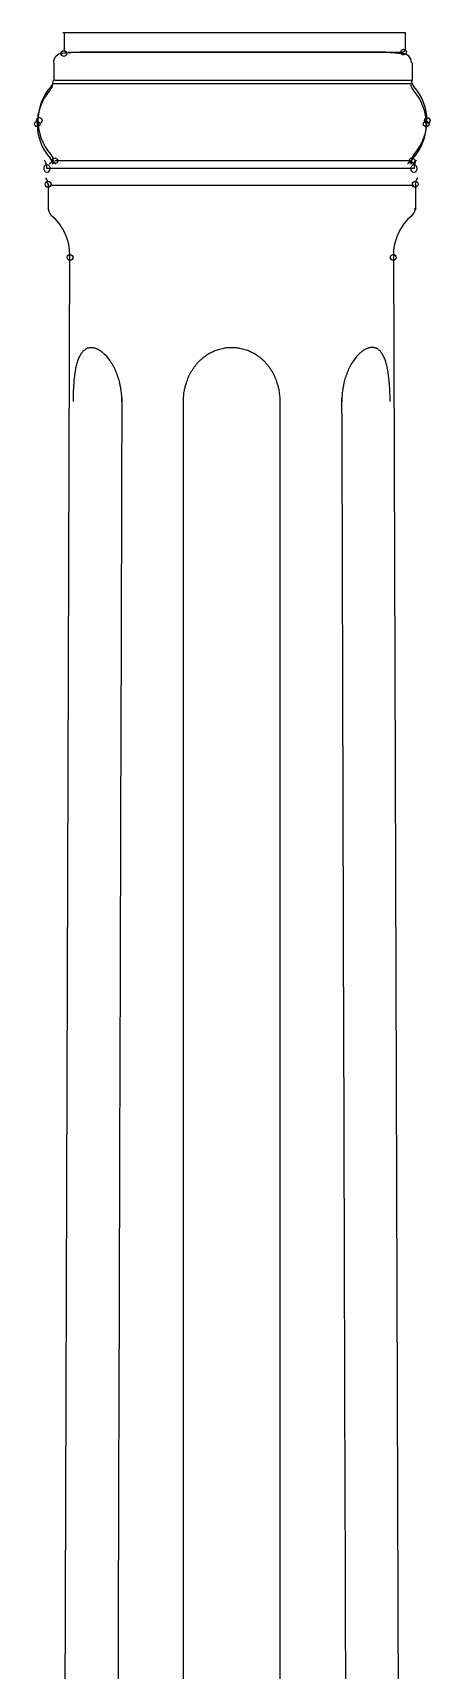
# Model space of a CAD drawing. Extents: x 0 to 225, y 0 to 465.
# Drawn here: x 87.5 to 99.8, y 363.1 to 413.4 of the extents above; entities that cross this region are included whole.
import ezdxf

# ---------------------------------------------------------------- set-up
doc = ezdxf.new("R2010")
doc.units = 0
doc.layers.add('LIVELLO_1', color=160, linetype='Continuous')

# ---------------------------------------------------------------- blocks, each defined once
blk = doc.blocks.new('AI9-BLK1')
at = {"layer": 'LIVELLO_1', "color": 7}
for p, q in [((-13.48, 180.983), (-24.017, 180.983)), ((-23.974, 180.981), (-23.974, 180.484)), ((-13.48, 180.486), (-13.48, 180.983)), ((-23.493, 180.387), (-24.013, 180.341)), ((-23.849, 180.389), (-13.562, 180.389)), ((-14.077, 180.387), (-23.493, 180.387)), ((-14.4, 180.387), (-23.063, 180.387)), ((-14.077, 180.387), (-13.562, 180.341)), ((-24.293, 180.056), (-24.293, 179.515)), ((-13.278, 180.056), (-13.278, 179.515)), ((-13.319, 179.412), (-24.324, 179.412)), ((-13.286, 179.518), (-24.259, 179.518)), ((-13.22, 176.808), (-24.503, 176.808)), ((-13.286, 177.048), (-24.259, 177.048)), ((-24.464, 176.329), (-24.464, 175.535)), ((-13.23, 176.283), (-24.416, 176.283)), ((-13.179, 176.329), (-13.179, 175.535)), ((-24.222, 46.625), (-23.795, 174.224)), ((-13.853, 174.224), (-13.426, 46.625))]:
    blk.add_line(p, q, dxfattribs=at)
for centre, radius in [((-24.733, 178.286), 0.086), ((-12.811, 178.286), 0.0855), ((-24.259, 177.048), 0.086), ((-13.284, 177.048), 0.0854)]:
    blk.add_circle(centre, radius, dxfattribs=at)
for centre, major_axis, ratio in [((-23.98, 180.343), (-0.001, -0.0884), 0.986287), ((-13.538, 180.389), (0.0033, -0.086), 0.987261), ((-24.799, 178.176), (0.0849, 0), 0.987905), ((-12.844, 178.176), (0.0872, 0), 0.962524), ((-24.5, 176.808), (-0.002, -0.119), 0.758537), ((-13.222, 176.808), (0.002, -0.119), 0.759269), ((-24.463, 176.325), (-0.0011, -0.0927), 0.963684), ((-13.184, 176.325), (0.0028, -0.0927), 0.946581), ((-23.79, 174.076), (-0.0034, -0.0903), 0.989737), ((-13.858, 174.076), (0.0022, -0.0903), 0.977775)]:
    blk.add_ellipse(centre, major_axis=major_axis, ratio=ratio, dxfattribs=at)
for points in [[(-24.021, 180.345), (-24.177, 180.345), (-24.302, 180.224), (-24.302, 180.06)], [(-23.983, 180.486), (-23.983, 180.431), (-23.942, 180.391), (-23.89, 180.391)], [(-13.3, 180.06), (-13.3, 180.224), (-13.424, 180.345), (-13.584, 180.345)], [(-13.575, 180.391), (-13.524, 180.391), (-13.48, 180.431), (-13.48, 180.486)], [(-24.374, 179.332), (-24.914, 178.732), (-24.914, 177.83), (-24.374, 177.234)], [(-24.397, 179.226), (-24.351, 179.275), (-24.324, 179.343), (-24.324, 179.412)], [(-24.374, 179.332), (-24.326, 179.385), (-24.302, 179.454), (-24.302, 179.52)], [(-13.319, 179.412), (-13.319, 179.343), (-13.295, 179.275), (-13.246, 179.226)], [(-13.3, 179.52), (-13.3, 179.454), (-13.274, 179.385), (-13.225, 179.332)], [(-13.225, 177.234), (-12.692, 177.83), (-12.692, 178.732), (-13.225, 179.332)], [(-24.397, 179.226), (-24.936, 178.624), (-24.936, 177.721), (-24.397, 177.126)], [(-13.246, 177.126), (-12.713, 177.721), (-12.713, 178.624), (-13.246, 179.226)], [(-24.302, 177.048), (-24.302, 177.117), (-24.326, 177.183), (-24.374, 177.234)], [(-13.225, 177.234), (-13.274, 177.183), (-13.3, 177.117), (-13.3, 177.048)], [(-24.503, 176.808), (-24.503, 176.905), (-24.528, 176.993), (-24.578, 177.066)], [(-24.324, 176.94), (-24.324, 177.009), (-24.351, 177.075), (-24.397, 177.126)], [(-13.246, 177.126), (-13.295, 177.075), (-13.319, 177.009), (-13.319, 176.94)], [(-13.151, 177.066), (-13.198, 176.993), (-13.22, 176.905), (-13.22, 176.808)], [(-24.464, 176.322), (-24.464, 176.393), (-24.492, 176.464), (-24.537, 176.519)], [(-13.11, 176.519), (-13.157, 176.464), (-13.181, 176.393), (-13.181, 176.322)], [(-24.464, 175.594), (-24.464, 175.502), (-24.423, 175.415), (-24.356, 175.358)], [(-23.793, 174.129), (-23.793, 174.603), (-24.001, 175.058), (-24.356, 175.358)], [(-13.291, 175.358), (-13.647, 175.058), (-13.856, 174.603), (-13.856, 174.129)], [(-13.291, 175.358), (-13.222, 175.415), (-13.181, 175.502), (-13.181, 175.594)]]:
    blk.add_open_spline(points, degree=3, dxfattribs=at)
for points, knots in [([(-24.412, 176.94), (-24.412, 176.984), (-24.374, 177.024), (-24.324, 177.024), (-24.279, 177.024), (-24.238, 176.984), (-24.238, 176.94)], [0, 0, 0, 0, 1, 1, 1, 2, 2, 2, 2]), ([(-13.406, 176.94), (-13.406, 176.984), (-13.365, 177.024), (-13.319, 177.024), (-13.27, 177.024), (-13.235, 176.984), (-13.235, 176.94)], [0, 0, 0, 0, 1, 1, 1, 2, 2, 2, 2]), ([(-23.689, 169.647), (-23.689, 169.647), (-23.689, 169.833), (-23.689, 169.833), (-23.687, 169.89), (-23.685, 169.948), (-23.681, 170), (-23.677, 170.051), (-23.677, 170.087), (-23.673, 170.131), (-23.673, 170.175), (-23.666, 170.212), (-23.662, 170.256), (-23.662, 170.283), (-23.657, 170.316), (-23.655, 170.343), (-23.653, 170.371), (-23.651, 170.4), (-23.644, 170.429), (-23.642, 170.457), (-23.64, 170.482), (-23.635, 170.512), (-23.628, 170.539), (-23.623, 170.568), (-23.621, 170.599), (-23.614, 170.627), (-23.612, 170.647), (-23.608, 170.676), (-23.601, 170.7), (-23.597, 170.727), (-23.59, 170.755), (-23.582, 170.775), (-23.576, 170.799), (-23.569, 170.824), (-23.563, 170.846), (-23.558, 170.87), (-23.549, 170.894), (-23.541, 170.916), (-23.535, 170.934), (-23.528, 170.952), (-23.517, 170.969), (-23.515, 170.991), (-23.504, 171.011), (-23.497, 171.029), (-23.485, 171.042), (-23.479, 171.057), (-23.47, 171.075), (-23.461, 171.093), (-23.452, 171.11), (-23.446, 171.122), (-23.436, 171.13), (-23.425, 171.146), (-23.418, 171.161), (-23.409, 171.174), (-23.398, 171.183), (-23.388, 171.194), (-23.379, 171.203), (-23.37, 171.212), (-23.359, 171.221), (-23.347, 171.232), (-23.336, 171.238), (-23.325, 171.245), (-23.314, 171.252), (-23.31, 171.261), (-23.296, 171.269), (-23.285, 171.276), (-23.274, 171.276), (-23.265, 171.283), (-23.252, 171.289), (-23.241, 171.294), (-23.23, 171.294), (-23.217, 171.3), (-23.205, 171.3), (-23.196, 171.305), (-23.185, 171.305), (-23.174, 171.305), (-23.163, 171.307), (-23.149, 171.307), (-23.136, 171.307), (-23.125, 171.307), (-23.112, 171.307), (-23.101, 171.305), (-23.086, 171.305), (-23.075, 171.305), (-23.063, 171.3), (-23.05, 171.296), (-23.036, 171.294), (-23.025, 171.289), (-23.011, 171.285), (-22.998, 171.283), (-22.987, 171.276), (-22.968, 171.272), (-22.957, 171.267), (-22.944, 171.261), (-22.933, 171.252), (-22.92, 171.245), (-22.903, 171.234), (-22.896, 171.232), (-22.875, 171.219), (-22.866, 171.212), (-22.849, 171.203), (-22.84, 171.188), (-22.825, 171.183), (-22.81, 171.174), (-22.795, 171.161), (-22.78, 171.146), (-22.765, 171.13), (-22.752, 171.122), (-22.737, 171.11), (-22.724, 171.093), (-22.706, 171.077), (-22.695, 171.062), (-22.679, 171.042), (-22.666, 171.029), (-22.652, 171.011), (-22.636, 170.994), (-22.62, 170.969), (-22.605, 170.952), (-22.591, 170.936), (-22.575, 170.916), (-22.566, 170.896), (-22.545, 170.87), (-22.53, 170.848), (-22.519, 170.828), (-22.502, 170.804), (-22.489, 170.777), (-22.476, 170.755), (-22.465, 170.727), (-22.448, 170.707), (-22.437, 170.676), (-22.422, 170.654), (-22.407, 170.627), (-22.398, 170.599), (-22.387, 170.568), (-22.376, 170.539), (-22.365, 170.515), (-22.353, 170.486), (-22.347, 170.457), (-22.336, 170.429), (-22.325, 170.4), (-22.318, 170.371), (-22.306, 170.343), (-22.297, 170.316), (-22.29, 170.285), (-22.284, 170.256), (-22.273, 170.212), (-22.263, 170.175), (-22.256, 170.137), (-22.245, 170.091), (-22.239, 170.051), (-22.232, 170.005), (-22.225, 169.948), (-22.215, 169.89), (-22.213, 169.833), (-22.211, 169.776), (-22.209, 169.714), (-22.209, 169.647)], [0, 0, 0, 0, 1, 1, 1, 2, 2, 2, 3, 3, 3, 4, 4, 4, 5, 5, 5, 6, 6, 6, 7, 7, 7, 8, 8, 8, 9, 9, 9, 10, 10, 10, 11, 11, 11, 12, 12, 12, 13, 13, 13, 14, 14, 14, 15, 15, 15, 16, 16, 16, 17, 17, 17, 18, 18, 18, 19, 19, 19, 20, 20, 20, 21, 21, 21, 22, 22, 22, 23, 23, 23, 24, 24, 24, 25, 25, 25, 26, 26, 26, 27, 27, 27, 28, 28, 28, 29, 29, 29, 30, 30, 30, 31, 31, 31, 32, 32, 32, 33, 33, 33, 34, 34, 34, 35, 35, 35, 36, 36, 36, 37, 37, 37, 38, 38, 38, 39, 39, 39, 40, 40, 40, 41, 41, 41, 42, 42, 42, 43, 43, 43, 44, 44, 44, 45, 45, 45, 46, 46, 46, 47, 47, 47, 48, 48, 48, 49, 49, 49, 50, 50, 50, 51, 51, 51, 52, 52, 52, 52]), ([(-20.305, 169.647), (-20.305, 169.707), (-20.305, 169.767), (-20.296, 169.822), (-20.294, 169.877), (-20.288, 169.928), (-20.277, 169.981), (-20.268, 170.025), (-20.259, 170.065), (-20.248, 170.104), (-20.238, 170.142), (-20.227, 170.177), (-20.214, 170.223), (-20.207, 170.248), (-20.199, 170.272), (-20.186, 170.301), (-20.178, 170.332), (-20.167, 170.356), (-20.156, 170.38), (-20.143, 170.411), (-20.132, 170.44), (-20.119, 170.462), (-20.106, 170.49), (-20.087, 170.519), (-20.074, 170.545), (-20.061, 170.572), (-20.044, 170.599), (-20.029, 170.621), (-20.013, 170.647), (-19.994, 170.669), (-19.979, 170.7), (-19.963, 170.722), (-19.945, 170.74), (-19.925, 170.764), (-19.906, 170.79), (-19.884, 170.812), (-19.869, 170.832), (-19.848, 170.857), (-19.83, 170.877), (-19.809, 170.896), (-19.787, 170.916), (-19.768, 170.936), (-19.746, 170.952), (-19.729, 170.969), (-19.705, 170.987), (-19.685, 171.005), (-19.66, 171.022), (-19.638, 171.04), (-19.617, 171.053), (-19.595, 171.068), (-19.574, 171.084), (-19.552, 171.097), (-19.533, 171.11), (-19.511, 171.124), (-19.484, 171.137), (-19.466, 171.148), (-19.444, 171.161), (-19.423, 171.17), (-19.401, 171.181), (-19.38, 171.188), (-19.358, 171.199), (-19.335, 171.208), (-19.317, 171.219), (-19.296, 171.223), (-19.276, 171.232), (-19.253, 171.238), (-19.233, 171.245), (-19.206, 171.252), (-19.179, 171.261), (-19.149, 171.269), (-19.123, 171.276), (-19.089, 171.283), (-19.061, 171.289), (-19.026, 171.294), (-18.987, 171.3), (-18.946, 171.305), (-18.905, 171.305), (-18.865, 171.307), (-18.824, 171.307)], [0, 0, 0, 0, 1, 1, 1, 2, 2, 2, 3, 3, 3, 4, 4, 4, 5, 5, 5, 6, 6, 6, 7, 7, 7, 8, 8, 8, 9, 9, 9, 10, 10, 10, 11, 11, 11, 12, 12, 12, 13, 13, 13, 14, 14, 14, 15, 15, 15, 16, 16, 16, 17, 17, 17, 18, 18, 18, 19, 19, 19, 20, 20, 20, 21, 21, 21, 22, 22, 22, 23, 23, 23, 24, 24, 24, 25, 25, 25, 26, 26, 26, 26]), ([(-18.824, 171.307), (-18.783, 171.307), (-18.739, 171.305), (-18.7, 171.305), (-18.662, 171.3), (-18.623, 171.294), (-18.587, 171.289), (-18.558, 171.283), (-18.528, 171.276), (-18.496, 171.269), (-18.47, 171.261), (-18.442, 171.252), (-18.416, 171.245), (-18.395, 171.238), (-18.37, 171.232), (-18.347, 171.223), (-18.334, 171.219), (-18.311, 171.208), (-18.289, 171.203), (-18.271, 171.188), (-18.248, 171.183), (-18.226, 171.17), (-18.203, 171.161), (-18.181, 171.148), (-18.164, 171.137), (-18.14, 171.124), (-18.114, 171.113), (-18.095, 171.097), (-18.071, 171.088), (-18.054, 171.068), (-18.032, 171.053), (-18.009, 171.04), (-17.986, 171.022), (-17.963, 171.005), (-17.946, 170.987), (-17.92, 170.969), (-17.9, 170.952), (-17.879, 170.936), (-17.86, 170.916), (-17.836, 170.896), (-17.821, 170.877), (-17.799, 170.857), (-17.78, 170.832), (-17.765, 170.812), (-17.739, 170.793), (-17.724, 170.771), (-17.704, 170.746), (-17.685, 170.722), (-17.67, 170.7), (-17.653, 170.673), (-17.636, 170.647), (-17.618, 170.627), (-17.604, 170.599), (-17.586, 170.572), (-17.573, 170.545), (-17.558, 170.521), (-17.543, 170.49), (-17.532, 170.462), (-17.516, 170.44), (-17.504, 170.411), (-17.493, 170.38), (-17.48, 170.356), (-17.471, 170.332), (-17.459, 170.301), (-17.448, 170.274), (-17.437, 170.25), (-17.435, 170.223), (-17.422, 170.177), (-17.409, 170.142), (-17.398, 170.104), (-17.387, 170.065), (-17.378, 170.025), (-17.374, 169.983), (-17.362, 169.932), (-17.355, 169.877), (-17.351, 169.824), (-17.344, 169.767), (-17.344, 169.707), (-17.342, 169.647)], [0, 0, 0, 0, 1, 1, 1, 2, 2, 2, 3, 3, 3, 4, 4, 4, 5, 5, 5, 6, 6, 6, 7, 7, 7, 8, 8, 8, 9, 9, 9, 10, 10, 10, 11, 11, 11, 12, 12, 12, 13, 13, 13, 14, 14, 14, 15, 15, 15, 16, 16, 16, 17, 17, 17, 18, 18, 18, 19, 19, 19, 20, 20, 20, 21, 21, 21, 22, 22, 22, 23, 23, 23, 24, 24, 24, 25, 25, 25, 26, 26, 26, 26]), ([(-13.957, 169.647), (-13.957, 169.714), (-13.957, 169.776), (-13.957, 169.833), (-13.962, 169.89), (-13.966, 169.948), (-13.966, 170), (-13.968, 170.051), (-13.968, 170.087), (-13.977, 170.131), (-13.977, 170.175), (-13.979, 170.212), (-13.981, 170.256), (-13.985, 170.283), (-13.985, 170.316), (-13.991, 170.343), (-13.994, 170.371), (-13.996, 170.4), (-14.005, 170.429), (-14.005, 170.457), (-14.007, 170.482), (-14.013, 170.512), (-14.016, 170.539), (-14.022, 170.568), (-14.024, 170.599), (-14.029, 170.627), (-14.037, 170.647), (-14.041, 170.676), (-14.048, 170.704), (-14.052, 170.727), (-14.059, 170.755), (-14.063, 170.775), (-14.068, 170.799), (-14.077, 170.824), (-14.086, 170.846), (-14.091, 170.87), (-14.1, 170.894), (-14.106, 170.916), (-14.113, 170.934), (-14.117, 170.952), (-14.129, 170.969), (-14.134, 170.994), (-14.145, 171.011), (-14.151, 171.029), (-14.16, 171.042), (-14.167, 171.057), (-14.175, 171.075), (-14.186, 171.093), (-14.197, 171.11), (-14.201, 171.122), (-14.21, 171.13), (-14.224, 171.146), (-14.231, 171.161), (-14.24, 171.174), (-14.251, 171.183), (-14.259, 171.194), (-14.267, 171.203), (-14.278, 171.212), (-14.287, 171.221), (-14.298, 171.232), (-14.309, 171.238), (-14.321, 171.245), (-14.328, 171.252), (-14.337, 171.261), (-14.348, 171.269), (-14.36, 171.276), (-14.373, 171.276), (-14.382, 171.283), (-14.393, 171.289), (-14.407, 171.294), (-14.418, 171.294), (-14.429, 171.3), (-14.443, 171.3), (-14.451, 171.305), (-14.464, 171.305), (-14.475, 171.305), (-14.486, 171.307), (-14.497, 171.307), (-14.511, 171.307), (-14.526, 171.307), (-14.533, 171.307), (-14.544, 171.305), (-14.561, 171.305), (-14.574, 171.305), (-14.585, 171.3), (-14.597, 171.296), (-14.613, 171.294), (-14.624, 171.289), (-14.637, 171.285), (-14.651, 171.283), (-14.662, 171.276), (-14.675, 171.272), (-14.69, 171.267), (-14.703, 171.261), (-14.716, 171.252), (-14.725, 171.245), (-14.739, 171.234), (-14.755, 171.232), (-14.77, 171.219), (-14.781, 171.21), (-14.796, 171.203), (-14.807, 171.188), (-14.822, 171.183), (-14.836, 171.17), (-14.854, 171.161), (-14.863, 171.146), (-14.882, 171.13), (-14.895, 171.122), (-14.908, 171.11), (-14.927, 171.093), (-14.94, 171.075), (-14.953, 171.057), (-14.967, 171.042), (-14.985, 171.029), (-14.997, 171.011), (-15.012, 170.994), (-15.029, 170.969), (-15.042, 170.952), (-15.055, 170.934), (-15.074, 170.916), (-15.082, 170.894), (-15.1, 170.87), (-15.117, 170.846), (-15.128, 170.828), (-15.146, 170.804), (-15.157, 170.775), (-15.171, 170.755), (-15.184, 170.727), (-15.199, 170.704), (-15.212, 170.676), (-15.225, 170.651), (-15.238, 170.627), (-15.247, 170.599), (-15.259, 170.568), (-15.27, 170.539), (-15.281, 170.512), (-15.292, 170.482), (-15.304, 170.457), (-15.315, 170.429), (-15.322, 170.4), (-15.331, 170.371), (-15.342, 170.343), (-15.349, 170.316), (-15.356, 170.283), (-15.365, 170.256), (-15.376, 170.212), (-15.383, 170.175), (-15.389, 170.131), (-15.404, 170.087), (-15.408, 170.051), (-15.412, 170), (-15.424, 169.948), (-15.43, 169.89), (-15.432, 169.833), (-15.435, 169.776), (-15.437, 169.714), (-15.437, 169.647)], [0, 0, 0, 0, 1, 1, 1, 2, 2, 2, 3, 3, 3, 4, 4, 4, 5, 5, 5, 6, 6, 6, 7, 7, 7, 8, 8, 8, 9, 9, 9, 10, 10, 10, 11, 11, 11, 12, 12, 12, 13, 13, 13, 14, 14, 14, 15, 15, 15, 16, 16, 16, 17, 17, 17, 18, 18, 18, 19, 19, 19, 20, 20, 20, 21, 21, 21, 22, 22, 22, 23, 23, 23, 24, 24, 24, 25, 25, 25, 26, 26, 26, 27, 27, 27, 28, 28, 28, 29, 29, 29, 30, 30, 30, 31, 31, 31, 32, 32, 32, 33, 33, 33, 34, 34, 34, 35, 35, 35, 36, 36, 36, 37, 37, 37, 38, 38, 38, 39, 39, 39, 40, 40, 40, 41, 41, 41, 42, 42, 42, 43, 43, 43, 44, 44, 44, 45, 45, 45, 46, 46, 46, 47, 47, 47, 48, 48, 48, 49, 49, 49, 50, 50, 50, 51, 51, 51, 52, 52, 52, 52]), ([(-22.2, 169.747), (-22.258, 149.949), (-22.318, 130.151), (-22.379, 110.351), (-22.437, 90.554), (-22.493, 70.756), (-22.557, 50.958)], [0, 0, 0, 0, 1, 1, 1, 2, 2, 2, 2]), ([(-20.307, 50.958), (-20.305, 70.756), (-20.305, 90.554), (-20.305, 110.351), (-20.305, 130.151), (-20.302, 149.949), (-20.302, 169.747)], [0, 0, 0, 0, 1, 1, 1, 2, 2, 2, 2]), ([(-17.347, 169.747), (-17.344, 149.949), (-17.344, 130.151), (-17.344, 110.351), (-17.344, 90.554), (-17.342, 70.756), (-17.338, 50.958)], [0, 0, 0, 0, 1, 1, 1, 2, 2, 2, 2]), ([(-15.444, 169.747), (-15.387, 149.949), (-15.329, 130.151), (-15.268, 110.351), (-15.209, 90.554), (-15.152, 70.756), (-15.091, 50.958)], [0, 0, 0, 0, 1, 1, 1, 2, 2, 2, 2])]:
    blk.add_open_spline(points, degree=3, knots=knots, dxfattribs=at)

msp = doc.modelspace()

# ---------------------------------------------------------------- block references
at = {"layer": 'LIVELLO_1', "color": 7}
msp.add_blockref('AI9-BLK1', (112.48564, 232.449377), dxfattribs=at)

doc.saveas('drawing.dxf')
